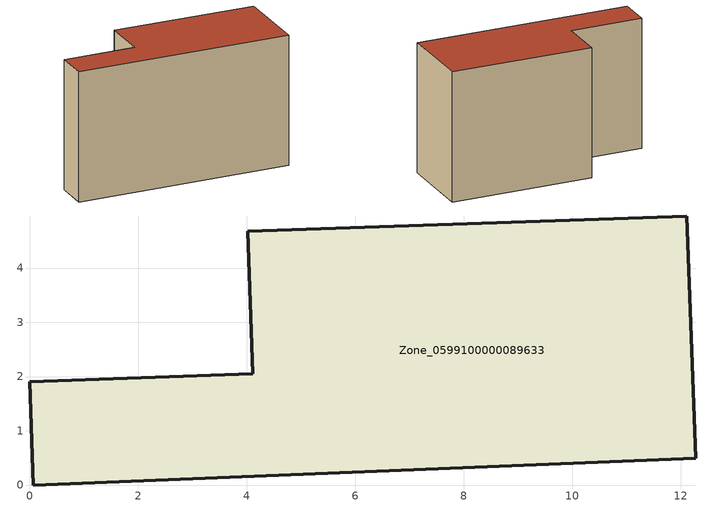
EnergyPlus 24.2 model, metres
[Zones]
Zone_0599100000089633
 floor ground (C_G): 0,1.9 4.11,2.05 4.01,4.68 12.11,4.96 12.27,0.49 0.07,0 z0
 wall outside (C_F): 4.11,2.05 0,1.9 0.07,0 12.27,0.49 12.11,4.96 4.01,4.68 4.11,2.05 z0:7.43
 roof outside (C_R): 12.11,4.96 4.01,4.68 4.11,2.05 0,1.9 0.07,0 12.27,0.49 z7.43
[BUILDING]
Pand.0599100000089633: North Axis=0; Terrain=City; Loads Convergence Tolerance Value=0.04; Temperature Convergence Tolerance Value=0.4; Solar Distribution=FullExterior; Maximum Number of Warmup Days=25; Minimum Number of Warmup Days=1
[Site:Location]
Rotterdam.The.Hague.AP_ZH_NLD Design_Conditions: Latitude=51.96; Longitude=4.45; Time Zone=1; Elevation=-4.5
[SITE:GROUNDTEMPERATURE:BUILDINGSURFACE]
18, 18, 18, 18, 18, 18, 18, 18, 18, 18, 18, 18
[MATERIAL] Thermal Absorptance=0.9; Solar Absorptance=0.7; Visible Absorptance=0.7
Name | Roughness | Thickness | Conductivity | Density | Specific Heat
G.TI.1946 | MediumSmooth | 0.15 | 1 | 540 | 1210
F.TI.1946 | Rough | 0.3 | 0.857143 | 1920 | 840
R.TI.1946 | MediumRough | 0.2 | 0.1 | 1500 | 1000
[CONSTRUCTION]
C_G: G.TI.1946
C_F: F.TI.1946
C_R: R.TI.1946
[ZONE]
Zone_0599100000089633: Type=1; Multiplier=1; Ceiling Height=Autocalculate; Volume=Autocalculate; Floor Area=autocalculate; Part of Total Floor Area=Yes
[ZONEINFILTRATION:DESIGNFLOWRATE]
Infil_Zone_0599100000089633: Zone or ZoneList or Space or SpaceList=Zone_0599100000089633; Schedule=AlwaysOn; Design Flow Rate Calculation Method=Flow/Area; Flow Rate per Floor Area=0.003; Constant Term Coefficient=1; Temperature Term Coefficient=0; Velocity Term Coefficient=0; Velocity Squared Term Coefficient=0
[HVACTEMPLATE:ZONE:IDEALLOADSAIRSYSTEM]
Zone_0599100000089633: Maximum Heating Supply Air Temperature=50; Minimum Cooling Supply Air Temperature=13; Maximum Heating Supply Air Humidity Ratio=0.0156; Minimum Cooling Supply Air Humidity Ratio=0.0077; Heating Limit=NoLimit; Cooling Limit=NoLimit; Dehumidification Control Type=ConstantSensibleHeatRatio; Cooling Sensible Heat Ratio=0.7; Dehumidification Setpoint=60; Humidification Control Type=None; Humidification Setpoint=30; Outdoor Air Method=None; Outdoor Air Flow Rate per Person=0.00944; Outdoor Air Flow Rate per Zone Floor Area=0; Outdoor Air Flow Rate per Zone=0; Demand Controlled Ventilation Type=None; Outdoor Air Economizer Type=NoEconomizer; Heat Recovery Type=None; Sensible Heat Recovery Effectiveness=0.7; Latent Heat Recovery Effectiveness=0.65
[ZONECONTROL:THERMOSTAT]
ThermostatControl_Zone_0599100000089633: Zone or ZoneList=Zone_0599100000089633; Control Type Schedule=DualSetpointControlType; Control 1=Thermostat_Zone_0599100000089633; Temperature Difference Between Cutout And Setpoint=0
[THERMOSTATSETPOINT:DUALSETPOINT]
Thermostat_Zone_0599100000089633: Heating Setpoint Temperature Schedule=HeatingSetpoint_Zone_0599100000089633; Cooling Setpoint Temperature Schedule=CoolingSetpoint_Zone_0599100000089633
[SCHEDULE:COMPACT]
HeatingSetpoint_Zone_0599100000089633: Through: 12/31, For: AllDays, Until: 24:00, 21
CoolingSetpoint_Zone_0599100000089633: Through: 12/31, For: AllDays, Until: 24:00, 24
DualSetpointControlType: Through: 12/31, For: AllDays, Until: 24:00, 4
AlwaysOn: Through: 12/31, For: AllDays, Until: 24:00, 1
